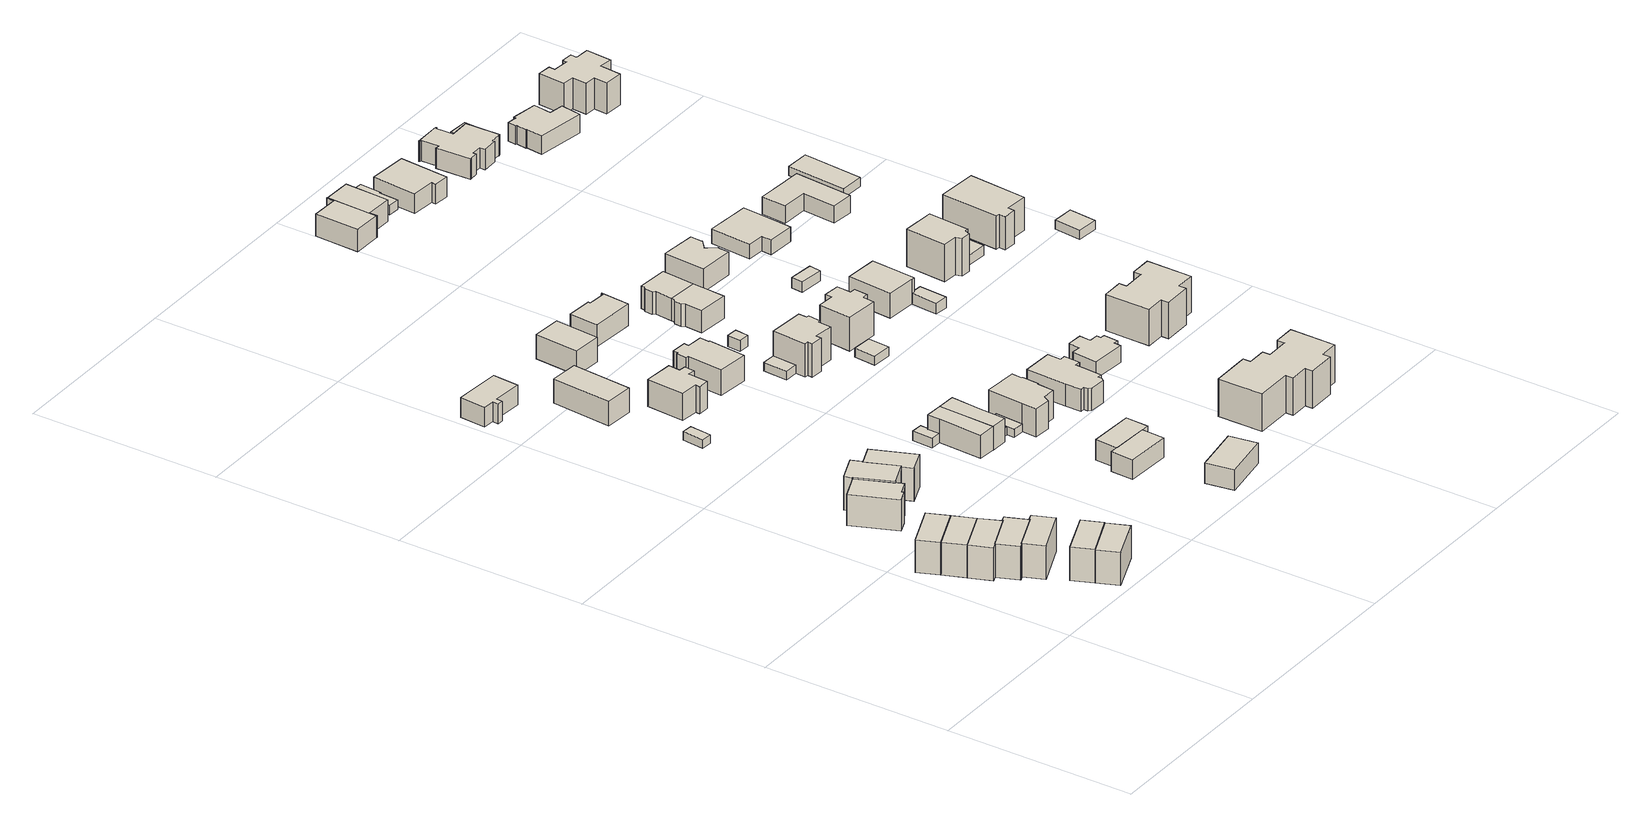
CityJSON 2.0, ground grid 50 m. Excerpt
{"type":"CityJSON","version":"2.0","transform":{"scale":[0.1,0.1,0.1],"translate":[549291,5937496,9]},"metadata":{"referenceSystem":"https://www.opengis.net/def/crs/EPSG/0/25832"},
"CityObjects":{
"building1":{"type":"Building","attributes":{"Gemeindeschluessel":"02200227","Geometrietyp2DReferenz":"3000","BezugspunktDach":"2000","function":"31001_1010","measuredHeight":11.03,"storeysAboveGround":2},"address":[{"country":"Germany","locality":"Hamburg","thoroughfareNumber":"23","thoroughfareName":"Am Brünschendiek","postcode":"22559"}],"geometry":[{"type":"Solid","lod":"1","boundaries":[[[[0,1,2,3]],[[4,5,6,7]],[[2,4,7,3]],[[1,5,4,2]],[[0,6,5,1]],[[3,7,6,0]]]]}]},
"building2":{"type":"Building","attributes":{"Gemeindeschluessel":"02200227","Geometrietyp2DReferenz":"3000","BezugspunktDach":"2000","function":"31001_1010","measuredHeight":11,"storeysAboveGround":2},"address":[{"country":"Germany","locality":"Hamburg","thoroughfareNumber":"21","thoroughfareName":"Am Brünschendiek","postcode":"22559"}],"geometry":[{"type":"Solid","lod":"1","boundaries":[[[[1,8,9,2]],[[10,11,5,4]],[[9,10,4,2]],[[8,11,10,9]],[[1,5,11,8]],[[2,4,5,1]]]]}]},
"building3":{"type":"Building","attributes":{"Gemeindeschluessel":"02200227","Geometrietyp2DReferenz":"3000","BezugspunktDach":"2000","function":"31001_1010","measuredHeight":11.11,"storeysAboveGround":2},"address":[{"country":"Germany","locality":"Hamburg","thoroughfareNumber":"19","thoroughfareName":"Am Brünschendiek","postcode":"22559"}],"geometry":[{"type":"Solid","lod":"1","boundaries":[[[[12,13,14,15,16,17,18]],[[19,20,21,22,23,11,10]],[[17,19,10,18]],[[16,20,19,17]],[[15,21,20,16]],[[14,22,21,15]],[[13,23,22,14]],[[12,11,23,13]],[[18,10,11,12]]]]}]},
"building4":{"type":"Building","attributes":{"Gemeindeschluessel":"02200227","Geometrietyp2DReferenz":"3000","BezugspunktDach":"2000","function":"31001_1010","measuredHeight":11.22,"storeysAboveGround":2},"address":[{"country":"Germany","locality":"Hamburg","thoroughfareNumber":"17","thoroughfareName":"Am Brünschendiek","postcode":"22559"}],"geometry":[{"type":"Solid","lod":"1","boundaries":[[[[24,25,26,27,28,29,30,31,32,33,34,35]],[[20,36,37,38,39,40,41,42,43,23,22,21]],[[34,20,21,35]],[[33,36,20,34]],[[32,37,36,33]],[[31,38,37,32]],[[30,39,38,31]],[[29,40,39,30]],[[28,41,40,29]],[[27,42,41,28]],[[26,43,42,27]],[[25,23,43,26]],[[24,22,23,25]],[[35,21,22,24]]]]}]},
"building5":{"type":"Building","attributes":{"Gemeindeschluessel":"02200227","Geometrietyp2DReferenz":"3000","BezugspunktDach":"2000","function":"31001_1010","measuredHeight":11.32,"storeysAboveGround":2},"address":[{"country":"Germany","locality":"Hamburg","thoroughfareNumber":"15","thoroughfareName":"Am Brünschendiek","postcode":"22559"}],"geometry":[{"type":"Solid","lod":"1","boundaries":[[[[44,45,46,47,48,49,50,51]],[[52,53,54,55,56,57,58,59]],[[50,52,59,51]],[[49,53,52,50]],[[48,54,53,49]],[[47,55,54,48]],[[46,56,55,47]],[[45,57,56,46]],[[44,58,57,45]],[[51,59,58,44]]]]}]},
"building6":{"type":"Building","attributes":{"Gemeindeschluessel":"02200227","Geometrietyp2DReferenz":"3000","BezugspunktDach":"2000","function":"31001_1010","measuredHeight":10.92,"storeysAboveGround":2},"address":[{"country":"Germany","locality":"Hamburg","thoroughfareNumber":"13","thoroughfareName":"Am Brünschendiek","postcode":"22559"}],"geometry":[{"type":"Solid","lod":"1","boundaries":[[[[60,61,62,63]],[[64,65,66,67]],[[62,64,67,63]],[[61,65,64,62]],[[60,66,65,61]],[[63,67,66,60]]]]}]},
"building7":{"type":"Building","attributes":{"Gemeindeschluessel":"02200227","Geometrietyp2DReferenz":"3000","BezugspunktDach":"2000","function":"31001_1010","measuredHeight":11.08,"storeysAboveGround":2},"address":[{"country":"Germany","locality":"Hamburg","thoroughfareNumber":"11","thoroughfareName":"Am Brünschendiek","postcode":"22559"}],"geometry":[{"type":"Solid","lod":"1","boundaries":[[[[61,68,69,62]],[[70,71,72,73]],[[69,70,73,62]],[[68,71,70,69]],[[61,72,71,68]],[[62,73,72,61]]]]}]},
"building8":{"type":"Building","attributes":{"Gemeindeschluessel":"02200227","Geometrietyp2DReferenz":"3000","BezugspunktDach":"2000","function":"31001_1010","measuredHeight":10.46,"storeysAboveGround":2},"address":[{"country":"Germany","locality":"Hamburg","thoroughfareNumber":"29","thoroughfareName":"Am Brünschendiek","postcode":"22559"}],"geometry":[{"type":"Solid","lod":"1","boundaries":[[[[74,75,76,77,78,79,80,81,82]],[[83,84,85,86,87,88,89,90,91]],[[81,83,91,82]],[[80,84,83,81]],[[79,85,84,80]],[[78,86,85,79]],[[77,87,86,78]],[[76,88,87,77]],[[75,89,88,76]],[[74,90,89,75]],[[82,91,90,74]]]]}]},
"building9":{"type":"Building","attributes":{"Gemeindeschluessel":"02200227","Geometrietyp2DReferenz":"3000","BezugspunktDach":"2000","function":"31001_1010","measuredHeight":10.45,"storeysAboveGround":2},"address":[{"country":"Germany","locality":"Hamburg","thoroughfareNumber":"27","thoroughfareName":"Am Brünschendiek","postcode":"22559"}],"geometry":[{"type":"Solid","lod":"1","boundaries":[[[[92,93,94,95,96,97,98,99,100,101,102,103]],[[104,105,106,107,108,109,110,111,112,113,114,115]],[[102,104,115,103]],[[101,105,104,102]],[[100,106,105,101]],[[99,107,106,100]],[[98,108,107,99]],[[97,109,108,98]],[[96,110,109,97]],[[95,111,110,96]],[[94,112,111,95]],[[93,113,112,94]],[[92,114,113,93]],[[103,115,114,92]]]]}]},
"building10":{"type":"Building","attributes":{"Gemeindeschluessel":"02200227","Geometrietyp2DReferenz":"3000","BezugspunktDach":"2000","function":"31001_1010","measuredHeight":10.71,"storeysAboveGround":2},"address":[{"country":"Germany","locality":"Hamburg","thoroughfareNumber":"25","thoroughfareName":"Am Brünschendiek","postcode":"22559"}],"geometry":[{"type":"Solid","lod":"1","boundaries":[[[[116,117,118,93,92,103,102,119]],[[120,121,122,123,124,125,126,127]],[[102,120,127,119]],[[103,121,120,102]],[[92,122,121,103]],[[93,123,122,92]],[[118,124,123,93]],[[117,125,124,118]],[[116,126,125,117]],[[119,127,126,116]]]]}]},
"building11":{"type":"Building","attributes":{"Gemeindeschluessel":"02200227","Geometrietyp2DReferenz":"3000","BezugspunktDach":"2000","function":"31001_1010","measuredHeight":6.5,"storeysAboveGround":1},"address":[{"country":"Germany","locality":"Hamburg","thoroughfareNumber":"126a","thoroughfareName":"Wedeler Landstraße","postcode":"22559"}],"geometry":[{"type":"Solid","lod":"1","boundaries":[[[[128,129,130,131,132,133,134,135]],[[136,137,138,139,140,141,142,143]],[[134,136,143,135]],[[133,137,136,134]],[[132,138,137,133]],[[131,139,138,132]],[[130,140,139,131]],[[129,141,140,130]],[[128,142,141,129]],[[135,143,142,128]]]]}]},
"building12":{"type":"Building","attributes":{"Gemeindeschluessel":"02200227","Geometrietyp2DReferenz":"3000","BezugspunktDach":"2000","function":"31001_2460","measuredHeight":2.29,"storeysAboveGround":1},"address":[{"country":"Germany","locality":"Hamburg","thoroughfareName":"Wedeler Landstraße","postcode":"22559"}],"geometry":[{"type":"Solid","lod":"1","boundaries":[[[[144,145,146,147]],[[148,149,150,151]],[[146,148,151,147]],[[145,149,148,146]],[[144,150,149,145]],[[147,151,150,144]]]]}]},
"building13":{"type":"Building","attributes":{"Gemeindeschluessel":"02200227","Geometrietyp2DReferenz":"3000","BezugspunktDach":"2000","function":"31001_1010","measuredHeight":6.51,"storeysAboveGround":2},"address":[{"country":"Germany","locality":"Hamburg","thoroughfareNumber":"124","thoroughfareName":"Wedeler Landstraße","postcode":"22559"}],"geometry":[{"type":"Solid","lod":"1","boundaries":[[[[152,153,154,155]],[[156,157,158,159]],[[154,156,159,155]],[[153,157,156,154]],[[152,158,157,153]],[[155,159,158,152]]]]}]},
"building14":{"type":"Building","attributes":{"Gemeindeschluessel":"02200227","Geometrietyp2DReferenz":"3000","BezugspunktDach":"2000","function":"31001_1010","measuredHeight":8.42,"storeysAboveGround":1},"address":[{"country":"Germany","locality":"Hamburg","thoroughfareNumber":"122","thoroughfareName":"Wedeler Landstraße","postcode":"22559"}],"geometry":[{"type":"Solid","lod":"1","boundaries":[[[[160,161,162,163,164,165,166,167,168,169]],[[170,171,172,173,174,175,176,177,178,179]],[[168,170,179,169]],[[167,171,170,168]],[[166,172,171,167]],[[165,173,172,166]],[[164,174,173,165]],[[163,175,174,164]],[[162,176,175,163]],[[161,177,176,162]],[[160,178,177,161]],[[169,179,178,160]]]]}]},
"building15":{"type":"Building","attributes":{"Gemeindeschluessel":"02200227","Geometrietyp2DReferenz":"3000","BezugspunktDach":"2000","function":"31001_2460","measuredHeight":2.46,"storeysAboveGround":1},"address":[{"country":"Germany","locality":"Hamburg","thoroughfareName":"Wedeler Landstraße","postcode":"22559"}],"geometry":[{"type":"Solid","lod":"1","boundaries":[[[[180,181,182,183,184,185]],[[186,187,188,189,190,191]],[[184,186,191,185]],[[183,187,186,184]],[[182,188,187,183]],[[181,189,188,182]],[[180,190,189,181]],[[185,191,190,180]]]]}]},
"building16":{"type":"Building","attributes":{"Gemeindeschluessel":"02200227","Geometrietyp2DReferenz":"3000","BezugspunktDach":"2000","function":"31001_1010","measuredHeight":8.68,"storeysAboveGround":1},"address":[{"country":"Germany","locality":"Hamburg","thoroughfareNumber":"119a","thoroughfareName":"Wedeler Landstraße","postcode":"22559"}],"geometry":[{"type":"Solid","lod":"1","boundaries":[[[[192,193,194,195,196,197]],[[198,199,200,201,202,203]],[[196,198,203,197]],[[195,199,198,196]],[[194,200,199,195]],[[193,201,200,194]],[[192,202,201,193]],[[197,203,202,192]]]]}]},
"building17":{"type":"Building","attributes":{"Gemeindeschluessel":"02200227","Geometrietyp2DReferenz":"3000","BezugspunktDach":"2000","function":"31001_1010","measuredHeight":5.97,"storeysAboveGround":1},"address":[{"country":"Germany","locality":"Hamburg","thoroughfareNumber":"42","thoroughfareName":"Adebarweg","postcode":"22559"}],"geometry":[{"type":"Solid","lod":"1","boundaries":[[[[204,205,206,207,208,209,210]],[[211,212,213,214,215,216,217]],[[209,211,217,210]],[[208,212,211,209]],[[207,213,212,208]],[[206,214,213,207]],[[205,215,214,206]],[[204,216,215,205]],[[210,217,216,204]]]]}]},
"building18":{"type":"Building","attributes":{"Gemeindeschluessel":"02200227","Geometrietyp2DReferenz":"3000","BezugspunktDach":"2000","function":"31001_1010","measuredHeight":8.86,"storeysAboveGround":1},"address":[{"country":"Germany","locality":"Hamburg","thoroughfareNumber":"119","thoroughfareName":"Wedeler Landstraße","postcode":"22559"}],"geometry":[{"type":"Solid","lod":"1","boundaries":[[[[218,219,220,221,222]],[[223,199,198,224,225]],[[221,223,225,222]],[[220,199,223,221]],[[219,198,199,220]],[[218,224,198,219]],[[222,225,224,218]]]]}]},
"building19":{"type":"Building","attributes":{"Gemeindeschluessel":"02200227","Geometrietyp2DReferenz":"3000","BezugspunktDach":"2000","function":"31001_1010","measuredHeight":6.02,"storeysAboveGround":1},"address":[{"country":"Germany","locality":"Hamburg","thoroughfareNumber":"40","thoroughfareName":"Adebarweg","postcode":"22559"}],"geometry":[{"type":"Solid","lod":"1","boundaries":[[[[226,227,228,229]],[[230,231,232,233]],[[228,230,233,229]],[[227,231,230,228]],[[226,232,231,227]],[[229,233,232,226]]]]}]},
"building20":{"type":"Building","attributes":{"Gemeindeschluessel":"02200227","Geometrietyp2DReferenz":"3000","BezugspunktDach":"2000","function":"31001_1010","measuredHeight":6.02,"storeysAboveGround":1},"address":[{"country":"Germany","locality":"Hamburg","thoroughfareNumber":"44","thoroughfareName":"Adebarweg","postcode":"22559"}],"geometry":[{"type":"Solid","lod":"1","boundaries":[[[[234,235,236,237,238,239,240]],[[217,216,241,242,243,212,211]],[[239,217,211,240]],[[238,216,217,239]],[[237,241,216,238]],[[236,242,241,237]],[[235,243,242,236]],[[234,212,243,235]],[[240,211,212,234]]]]}]},
"building21":{"type":"Building","attributes":{"Gemeindeschluessel":"02200227","Geometrietyp2DReferenz":"3000","BezugspunktDach":"2000","function":"31001_2460","measuredHeight":2.11,"storeysAboveGround":1},"address":[{"country":"Germany","locality":"Hamburg","thoroughfareName":"Wedeler Landstraße","postcode":"22559"}],"geometry":[{"type":"Solid","lod":"1","boundaries":[[[[244,245,246,247]],[[248,249,250,251]],[[246,248,251,247]],[[245,249,248,246]],[[244,250,249,245]],[[247,251,250,244]]]]}]},
"building22":{"type":"Building","attributes":{"Gemeindeschluessel":"02200227","Geometrietyp2DReferenz":"3000","BezugspunktDach":"2000","function":"31001_1010","measuredHeight":8.42,"storeysAboveGround":1},"address":[{"country":"Germany","locality":"Hamburg","thoroughfareNumber":"122a","thoroughfareName":"Wedeler Landstraße","postcode":"22559"}],"geometry":[{"type":"Solid","lod":"1","boundaries":[[[[252,253,254,255]],[[256,257,258,259]],[[254,256,259,255]],[[253,257,256,254]],[[252,258,257,253]],[[255,259,258,252]]]]}]},
"building23":{"type":"Building","attributes":{"Gemeindeschluessel":"02200227","Geometrietyp2DReferenz":"3000","BezugspunktDach":"2000","function":"31001_2460","measuredHeight":2.13,"storeysAboveGround":1},"address":[{"country":"Germany","locality":"Hamburg","thoroughfareName":"Wedeler Landstraße","postcode":"22559"}],"geometry":[{"type":"Solid","lod":"1","boundaries":[[[[260,261,262,244]],[[263,264,265,266]],[[262,263,266,244]],[[261,264,263,262]],[[260,265,264,261]],[[244,266,265,260]]]]}]},
"building24":{"type":"Building","attributes":{"Gemeindeschluessel":"02200227","Geometrietyp2DReferenz":"3000","BezugspunktDach":"2000","function":"31001_1010","measuredHeight":9.53,"storeysAboveGround":1},"address":[{"country":"Germany","locality":"Hamburg","thoroughfareNumber":"120","thoroughfareName":"Wedeler Landstraße","postcode":"22559"}],"geometry":[{"type":"Solid","lod":"1","boundaries":[[[[267,268,269,270,271,272,273,274,275,276,277,278]],[[279,280,281,282,283,284,285,286,287,288,289,290]],[[277,279,290,278]],[[276,280,279,277]],[[275,281,280,276]],[[274,282,281,275]],[[273,283,282,274]],[[272,284,283,273]],[[271,285,284,272]],[[270,286,285,271]],[[269,287,286,270]],[[268,288,287,269]],[[267,289,288,268]],[[278,290,289,267]]]]}]},
"building25":{"type":"Building","attributes":{"Gemeindeschluessel":"02200227","Geometrietyp2DReferenz":"3000","BezugspunktDach":"2000","function":"31001_1010","measuredHeight":10.16,"storeysAboveGround":1},"address":[{"country":"Germany","locality":"Hamburg","thoroughfareNumber":"117","thoroughfareName":"Wedeler Landstraße","postcode":"22559"}],"geometry":[{"type":"Solid","lod":"1","boundaries":[[[[291,292,293,294,295,296,297,298,299,300,301]],[[302,303,304,305,306,307,308,309,310,311,312]],[[300,302,312,301]],[[299,303,302,300]],[[298,304,303,299]],[[297,305,304,298]],[[296,306,305,297]],[[295,307,306,296]],[[294,308,307,295]],[[293,309,308,294]],[[292,310,309,293]],[[291,311,310,292]],[[301,312,311,291]]]]}]},
"building26":{"type":"Building","attributes":{"Gemeindeschluessel":"02200227","Geometrietyp2DReferenz":"3000","BezugspunktDach":"2000","function":"31001_2460","measuredHeight":2.37,"storeysAboveGround":1},"address":[{"country":"Germany","locality":"Hamburg","thoroughfareName":"Wedeler Landstraße","postcode":"22559"}],"geometry":[{"type":"Solid","lod":"1","boundaries":[[[[313,314,315,316]],[[317,318,319,320]],[[315,317,320,316]],[[314,318,317,315]],[[313,319,318,314]],[[316,320,319,313]]]]}]},
"building27":{"type":"Building","attributes":{"Gemeindeschluessel":"02200227","Geometrietyp2DReferenz":"3000","BezugspunktDach":"2000","function":"31001_1010","measuredHeight":11.61,"storeysAboveGround":1},"address":[{"country":"Germany","locality":"Hamburg","thoroughfareNumber":"118","thoroughfareName":"Wedeler Landstraße","postcode":"22559"}],"geometry":[{"type":"Solid","lod":"1","boundaries":[[[[314,321,322,323,324,325,326,327,328,329,330,331]],[[332,333,334,335,336,337,338,339,340,341,342,343]],[[330,332,343,331]],[[329,333,332,330]],[[328,334,333,329]],[[327,335,334,328]],[[326,336,335,327]],[[325,337,336,326]],[[324,338,337,325]],[[323,339,338,324]],[[322,340,339,323]],[[321,341,340,322]],[[314,342,341,321]],[[331,343,342,314]]]]}]},
"building28":{"type":"Building","attributes":{"Gemeindeschluessel":"02200227","Geometrietyp2DReferenz":"3000","BezugspunktDach":"2000","function":"31001_1010","measuredHeight":7.58,"storeysAboveGround":1},"address":[{"country":"Germany","locality":"Hamburg","thoroughfareNumber":"120a","thoroughfareName":"Wedeler Landstraße","postcode":"22559"}],"geometry":[{"type":"Solid","lod":"1","boundaries":[[[[344,345,346,347,348,349,350,351]],[[352,353,354,355,356,357,358,359]],[[350,352,359,351]],[[349,353,352,350]],[[348,354,353,349]],[[347,355,354,348]],[[346,356,355,347]],[[345,357,356,346]],[[344,358,357,345]],[[351,359,358,344]]]]}]},
"building29":{"type":"Building","attributes":{"Gemeindeschluessel":"02200227","Geometrietyp2DReferenz":"3000","BezugspunktDach":"2000","function":"31001_1010","measuredHeight":3,"storeysAboveGround":1},"address":[{"country":"Germany","locality":"Hamburg","thoroughfareName":"Wedeler Landstraße","postcode":"22559"}],"geometry":[{"type":"Solid","lod":"1","boundaries":[[[[360,361,362,363]],[[364,365,366,367]],[[362,364,367,363]],[[361,365,364,362]],[[360,366,365,361]],[[363,367,366,360]]]]}]},
"building30":{"type":"Building","attributes":{"Gemeindeschluessel":"02200227","Geometrietyp2DReferenz":"3000","BezugspunktDach":"2000","function":"31001_1010","measuredHeight":7.44,"storeysAboveGround":2},"address":[{"country":"Germany","locality":"Hamburg","thoroughfareNumber":"115","thoroughfareName":"Wedeler Landstraße","postcode":"22559"}],"geometry":[{"type":"Solid","lod":"1","boundaries":[[[[368,369,370,371,372,373,374,375,376,377,378,379,380,381,382,383]],[[384,385,386,387,388,389,390,391,392,393,394,395,396,397,398,399]],[[382,384,399,383]],[[381,385,384,382]],[[380,386,385,381]],[[379,387,386,380]],[[378,388,387,379]],[[377,389,388,378]],[[376,390,389,377]],[[375,391,390,376]],[[374,392,391,375]],[[373,393,392,374]],[[372,394,393,373]],[[371,395,394,372]],[[370,396,395,371]],[[369,397,396,370]],[[368,398,397,369]],[[383,399,398,368]]]]}]},
"building31":{"type":"Building","attributes":{"Gemeindeschluessel":"02200227","Geometrietyp2DReferenz":"3000","BezugspunktDach":"2000","function":"31001_2460","measuredHeight":2.42,"storeysAboveGround":1},"address":[{"country":"Germany","locality":"Hamburg","thoroughfareName":"Wedeler Landstraße","postcode":"22559"}],"geometry":[{"type":"Solid","lod":"1","boundaries":[[[[400,401,402,403]],[[404,405,406,407]],[[402,404,407,403]],[[401,405,404,402]],[[400,406,405,401]],[[403,407,406,400]]]]}]},
"building32":{"type":"Building","attributes":{"Gemeindeschluessel":"02200227","Geometrietyp2DReferenz":"3000","BezugspunktDach":"2000","function":"31001_1010","measuredHeight":7.5,"storeysAboveGround":1},"address":[{"country":"Germany","locality":"Hamburg","thoroughfareNumber":"118a","thoroughfareName":"Wedeler Landstraße","postcode":"22559"}],"geometry":[{"type":"Solid","lod":"1","boundaries":[[[[408,409,410,411,412,413,414,415]],[[416,417,418,419,420,421,422,423]],[[414,416,423,415]],[[413,417,416,414]],[[412,418,417,413]],[[411,419,418,412]],[[410,420,419,411]],[[409,421,420,410]],[[408,422,421,409]],[[415,423,422,408]]]]}]},
"building33":{"type":"Building","attributes":{"Gemeindeschluessel":"02200227","Geometrietyp2DReferenz":"3000","BezugspunktDach":"2000","function":"31001_1010","measuredHeight":7.54,"storeysAboveGround":1},"address":[{"country":"Germany","locality":"Hamburg","thoroughfareNumber":"118b","thoroughfareName":"Wedeler Landstraße","postcode":"22559"}],"geometry":[{"type":"Solid","lod":"1","boundaries":[[[[424,408,415,425,426,427,428,429]],[[430,431,432,433,423,422,434,435]],[[428,430,435,429]],[[427,431,430,428]],[[426,432,431,427]],[[425,433,432,426]],[[415,423,433,425]],[[408,422,423,415]],[[424,434,422,408]],[[429,435,434,424]]]]}]},
"building34":{"type":"Building","attributes":{"Gemeindeschluessel":"02200227","Geometrietyp2DReferenz":"3000","BezugspunktDach":"2000","function":"31001_1010","measuredHeight":12.41,"storeysAboveGround":1},"address":[{"country":"Germany","locality":"Hamburg","thoroughfareNumber":"116","thoroughfareName":"Wedeler Landstraße","postcode":"22559"}],"geometry":[{"type":"Solid","lod":"1","boundaries":[[[[436,437,438,439,440,441,442,443,444,445]],[[446,447,448,449,450,451,452,453,454,455]],[[444,446,455,445]],[[443,447,446,444]],[[442,448,447,443]],[[441,449,448,442]],[[440,450,449,441]],[[439,451,450,440]],[[438,452,451,439]],[[437,453,452,438]],[[436,454,453,437]],[[445,455,454,436]]]]}]},
"building35":{"type":"Building","attributes":{"Gemeindeschluessel":"02200227","Geometrietyp2DReferenz":"3000","BezugspunktDach":"2000","function":"31001_1010","measuredHeight":11.21,"storeysAboveGround":2},"address":[{"country":"Germany","locality":"Hamburg","thoroughfareNumber":"30","thoroughfareName":"Adebarweg","postcode":"22559"}],"geometry":[{"type":"Solid","lod":"1","boundaries":[[[[456,457,458,459,460,461,462,463,464,465,466,467,468,469,470,471,472]],[[473,474,475,476,477,478,479,480,481,482,483,484,485,486,487,488,489]],[[471,473,489,472]],[[470,474,473,471]],[[469,475,474,470]],[[468,476,475,469]],[[467,477,476,468]],[[466,478,477,467]],[[465,479,478,466]],[[464,480,479,465]],[[463,481,480,464]],[[462,482,481,463]],[[461,483,482,462]],[[460,484,483,461]],[[459,485,484,460]],[[458,486,485,459]],[[457,487,486,458]],[[456,488,487,457]],[[472,489,488,456]]]]}]},
"building36":{"type":"Building","attributes":{"Gemeindeschluessel":"02200227","Geometrietyp2DReferenz":"3000","BezugspunktDach":"2000","function":"31001_1010","measuredHeight":5.71,"storeysAboveGround":1},"address":[{"country":"Germany","locality":"Hamburg","thoroughfareNumber":"113","thoroughfareName":"Wedeler Landstraße","postcode":"22559"}],"geometry":[{"type":"Solid","lod":"1","boundaries":[[[[490,491,492,493,494,495,496,497,498,499,500,501]],[[502,503,504,505,506,507,508,509,510,511,512,513]],[[500,502,513,501]],[[499,503,502,500]],[[498,504,503,499]],[[497,505,504,498]],[[496,506,505,497]],[[495,507,506,496]],[[494,508,507,495]],[[493,509,508,494]],[[492,510,509,493]],[[491,511,510,492]],[[490,512,511,491]],[[501,513,512,490]]]]}]},
"building37":{"type":"Building","attributes":{"Gemeindeschluessel":"02200227","Geometrietyp2DReferenz":"3000","BezugspunktDach":"2000","function":"31001_1010","measuredHeight":6.59,"storeysAboveGround":2},"address":[{"country":"Germany","locality":"Hamburg","thoroughfareNumber":"53a","thoroughfareName":"Rheingoldweg","postcode":"22559"}],"geometry":[{"type":"Solid","lod":"1","boundaries":[[[[514,515,516,517,518,519]],[[520,521,522,523,524,525]],[[518,520,525,519]],[[517,521,520,518]],[[516,522,521,517]],[[515,523,522,516]],[[514,524,523,515]],[[519,525,524,514]]]]}]},
"building38":{"type":"Building","attributes":{"Gemeindeschluessel":"02200227","Geometrietyp2DReferenz":"3000","BezugspunktDach":"2000","function":"31001_1010","measuredHeight":6.11,"storeysAboveGround":1},"address":[{"country":"Germany","locality":"Hamburg","thoroughfareNumber":"116a","thoroughfareName":"Wedeler Landstraße","postcode":"22559"}],"geometry":[{"type":"Solid","lod":"1","boundaries":[[[[526,527,528,529,530,531,532,533,534]],[[535,536,537,538,539,540,541,542,543]],[[533,535,543,534]],[[532,536,535,533]],[[531,537,536,532]],[[530,538,537,531]],[[529,539,538,530]],[[528,540,539,529]],[[527,541,540,528]],[[526,542,541,527]],[[534,543,542,526]]]]}]},
"building39":{"type":"Building","attributes":{"Gemeindeschluessel":"02200227","Geometrietyp2DReferenz":"3000","BezugspunktDach":"2000","function":"31001_1010","measuredHeight":6.62,"storeysAboveGround":2},"address":[{"country":"Germany","locality":"Hamburg","thoroughfareNumber":"53","thoroughfareName":"Rheingoldweg","postcode":"22559"}],"geometry":[{"type":"Solid","lod":"1","boundaries":[[[[519,518,544,545,546,547]],[[548,549,550,551,552,553]],[[546,548,553,547]],[[545,549,548,546]],[[544,550,549,545]],[[518,551,550,544]],[[519,552,551,518]],[[547,553,552,519]]]]}]},
"building40":{"type":"Building","attributes":{"Gemeindeschluessel":"02200227","Geometrietyp2DReferenz":"3000","BezugspunktDach":"2000","function":"31001_1010","measuredHeight":8.84,"storeysAboveGround":1},"address":[{"country":"Germany","locality":"Hamburg","thoroughfareNumber":"114","thoroughfareName":"Wedeler Landstraße","postcode":"22559"}],"geometry":[{"type":"Solid","lod":"1","boundaries":[[[[554,555,556,557,558,559]],[[560,561,562,563,564,565]],[[558,560,565,559]],[[557,561,560,558]],[[556,562,561,557]],[[555,563,562,556]],[[554,564,563,555]],[[559,565,564,554]]]]}]},
"building41":{"type":"Building","attributes":{"Gemeindeschluessel":"02200227","Geometrietyp2DReferenz":"3000","BezugspunktDach":"2000","function":"31001_2460","measuredHeight":2.94,"storeysAboveGround":1},"address":[{"country":"Germany","locality":"Hamburg","thoroughfareName":"Wedeler Landstraße","postcode":"22559"}],"geometry":[{"type":"Solid","lod":"1","boundaries":[[[[557,556,555,566,567,568]],[[569,570,571,572,573,574]],[[567,569,574,568]],[[566,570,569,567]],[[555,571,570,566]],[[556,572,571,555]],[[557,573,572,556]],[[568,574,573,557]]]]}]},
"building42":{"type":"Building","attributes":{"Gemeindeschluessel":"02200227","Geometrietyp2DReferenz":"3000","BezugspunktDach":"2000","function":"31001_2460","measuredHeight":2.66,"storeysAboveGround":1},"address":[{"country":"Germany","locality":"Hamburg","thoroughfareName":"Wedeler Landstraße","postcode":"22559"}],"geometry":[{"type":"Solid","lod":"1","boundaries":[[[[575,576,577,578]],[[579,580,581,582]],[[577,579,582,578]],[[576,580,579,577]],[[575,581,580,576]],[[578,582,581,575]]]]}]},
"building43":{"type":"Building","attributes":{"Gemeindeschluessel":"02200227","Geometrietyp2DReferenz":"3000","BezugspunktDach":"2000","function":"31001_2460","measuredHeight":2.5,"storeysAboveGround":1},"address":[{"country":"Germany","locality":"Hamburg","thoroughfareName":"Rheingoldweg","postcode":"22559"}],"geometry":[{"type":"Solid","lod":"1","boundaries":[[[[583,584,585,586,587,588]],[[589,590,591,592,593,594]],[[587,589,594,588]],[[586,590,589,587]],[[585,591,590,586]],[[584,592,591,585]],[[583,593,592,584]],[[588,594,593,583]]]]}]},
"building44":{"type":"Building","attributes":{"Gemeindeschluessel":"02200227","Geometrietyp2DReferenz":"3000","BezugspunktDach":"2000","function":"31001_1120","measuredHeight":11.19,"storeysAboveGround":2},"address":[{"country":"Germany","locality":"Hamburg","thoroughfareNumber":"111","thoroughfareName":"Wedeler Landstraße","postcode":"22559"}],"geometry":[{"type":"Solid","lod":"1","boundaries":[[[[595,596,597,598,599,600,601,602,603,604,605,606,607]],[[608,609,610,611,612,613,614,615,616,617,618,619,620]],[[606,608,620,607]],[[605,609,608,606]],[[604,610,609,605]],[[603,611,610,604]],[[602,612,611,603]],[[601,613,612,602]],[[600,614,613,601]],[[599,615,614,600]],[[598,616,615,599]],[[597,617,616,598]],[[596,618,617,597]],[[595,619,618,596]],[[607,620,619,595]]]]}]},
"building45":{"type":"Building","attributes":{"Gemeindeschluessel":"02200227","Geometrietyp2DReferenz":"3000","BezugspunktDach":"2000","function":"31001_1010","measuredHeight":6.84,"storeysAboveGround":1},"address":[{"country":"Germany","locality":"Hamburg","thoroughfareNumber":"51","thoroughfareName":"Rheingoldweg","postcode":"22559"}],"geometry":[{"type":"Solid","lod":"1","boundaries":[[[[621,622,623,624,625,626]],[[627,628,629,630,631,632]],[[625,627,632,626]],[[624,628,627,625]],[[623,629,628,624]],[[622,630,629,623]],[[621,631,630,622]],[[626,632,631,621]]]]}]},
"building46":{"type":"Building","attributes":{"Gemeindeschluessel":"02200227","Geometrietyp2DReferenz":"3000","BezugspunktDach":"2000","function":"31001_1010","measuredHeight":3.91,"storeysAboveGround":1},"address":[{"country":"Germany","locality":"Hamburg","thoroughfareNumber":"114a","thoroughfareName":"Wedeler Landstraße","postcode":"22559"}],"geometry":[{"type":"Solid","lod":"1","boundaries":[[[[633,634,635,636,637,638]],[[639,640,641,642,643,644]],[[637,639,644,638]],[[636,640,639,637]],[[635,641,640,636]],[[634,642,641,635]],[[633,643,642,634]],[[638,644,643,633]]]]}]},
"building47":{"type":"Building","attributes":{"Gemeindeschluessel":"02200227","Geometrietyp2DReferenz":"3000","BezugspunktDach":"2000","function":"31001_1130","measuredHeight":12.31,"storeysAboveGround":2},"address":[{"country":"Germany","locality":"Hamburg","thoroughfareNumber":"112","thoroughfareName":"Wedeler Landstraße","postcode":"22559"}],"geometry":[{"type":"Solid","lod":"1","boundaries":[[[[645,646,647,648,649,650,651,652,653]],[[654,655,656,657,658,659,660,661,662]],[[652,654,662,653]],[[651,655,654,652]],[[650,656,655,651]],[[649,657,656,650]],[[648,658,657,649]],[[647,659,658,648]],[[646,660,659,647]],[[645,661,660,646]],[[653,662,661,645]]]]}]},
"building48":{"type":"Building","attributes":{"Gemeindeschluessel":"02200227","Geometrietyp2DReferenz":"3000","BezugspunktDach":"2000","function":"31001_2460","measuredHeight":2.56,"storeysAboveGround":1},"address":[{"country":"Germany","locality":"Hamburg","thoroughfareName":"Wedeler Landstraße","postcode":"22559"}],"geometry":[{"type":"Solid","lod":"1","boundaries":[[[[663,664,665,646]],[[666,667,668,669]],[[665,666,669,646]],[[664,667,666,665]],[[663,668,667,664]],[[646,669,668,663]]]]}]},
"building49":{"type":"Building","attributes":{"Gemeindeschluessel":"02200227","Geometrietyp2DReferenz":"3000","BezugspunktDach":"2000","function":"31001_1010","measuredHeight":7.81,"storeysAboveGround":1},"address":[{"country":"Germany","locality":"Hamburg","thoroughfareNumber":"49","thoroughfareName":"Rheingoldweg","postcode":"22559"}],"geometry":[{"type":"Solid","lod":"1","boundaries":[[[[670,671,672,673,674,675,676,677,678,679,680,681,682,683,684,685,686,687,688,689,690,691,692,693,694]],[[695,696,697,698,699,700,701,702,703,704,705,706,707,708,709,710,711,712,713,714,715,716,717,718,719]],[[693,695,719,694]],[[692,696,695,693]],[[691,697,696,692]],[[690,698,697,691]],[[689,699,698,690]],[[688,700,699,689]],[[687,701,700,688]],[[686,702,701,687]],[[685,703,702,686]],[[684,704,703,685]],[[683,705,704,684]],[[682,706,705,683]],[[681,707,706,682]],[[680,708,707,681]],[[679,709,708,680]],[[678,710,709,679]],[[677,711,710,678]],[[676,712,711,677]],[[675,713,712,676]],[[674,714,713,675]],[[673,715,714,674]],[[672,716,715,673]],[[671,717,716,672]],[[670,718,717,671]],[[694,719,718,670]]]]}]},
"building50":{"type":"Building","attributes":{"Gemeindeschluessel":"02200227","Geometrietyp2DReferenz":"3000","BezugspunktDach":"2000","function":"31001_1010","measuredHeight":4.6,"storeysAboveGround":1},"address":[{"country":"Germany","locality":"Hamburg","thoroughfareNumber":"112a","thoroughfareName":"Wedeler Landstraße","postcode":"22559"}],"geometry":[{"type":"Solid","lod":"1","boundaries":[[[[720,721,722,723,724,725]],[[726,727,728,729,730,731]],[[724,726,731,725]],[[723,727,726,724]],[[722,728,727,723]],[[721,729,728,722]],[[720,730,729,721]],[[725,731,730,720]]]]}]},
"building51":{"type":"Building","attributes":{"Gemeindeschluessel":"02200227","Geometrietyp2DReferenz":"3000","BezugspunktDach":"2000","function":"31001_1010","measuredHeight":11.11,"storeysAboveGround":2},"address":[{"country":"Germany","locality":"Hamburg","thoroughfareNumber":"110","thoroughfareName":"Wedeler Landstraße","postcode":"22559"}],"geometry":[{"type":"Solid","lod":"1","boundaries":[[[[732,733,734,735,736,737,738,739]],[[740,741,742,743,744,745,746,747]],[[738,740,747,739]],[[737,741,740,738]],[[736,742,741,737]],[[735,743,742,736]],[[734,744,743,735]],[[733,745,744,734]],[[732,746,745,733]],[[739,747,746,732]]]]}]},
"building52":{"type":"Building","attributes":{"Gemeindeschluessel":"02200227","Geometrietyp2DReferenz":"3000","BezugspunktDach":"2000","function":"31001_2460","measuredHeight":2.91,"storeysAboveGround":1},"address":[{"country":"Germany","locality":"Hamburg","thoroughfareName":"Rheingoldweg","postcode":"22559"}],"geometry":[{"type":"Solid","lod":"1","boundaries":[[[[748,749,750,751,752,753,754]],[[755,756,757,758,759,760,761]],[[753,755,761,754]],[[752,756,755,753]],[[751,757,756,752]],[[750,758,757,751]],[[749,759,758,750]],[[748,760,759,749]],[[754,761,760,748]]]]}]},
"building53":{"type":"Building","attributes":{"Gemeindeschluessel":"02200227","Geometrietyp2DReferenz":"3000","BezugspunktDach":"2000","function":"31001_2460","measuredHeight":2.32,"storeysAboveGround":1},"address":[{"country":"Germany","locality":"Hamburg","thoroughfareName":"Wedeler Landstraße","postcode":"22559"}],"geometry":[{"type":"Solid","lod":"1","boundaries":[[[[762,763,764,765]],[[766,767,768,769]],[[764,766,769,765]],[[763,767,766,764]],[[762,768,767,763]],[[765,769,768,762]]]]}]},
"building54":{"type":"Building","attributes":{"Gemeindeschluessel":"02200227","Geometrietyp2DReferenz":"3000","BezugspunktDach":"2000","function":"31001_2460","measuredHeight":2.41,"storeysAboveGround":1},"address":[{"country":"Germany","locality":"Hamburg","thoroughfareName":"Wedeler Landstraße","postcode":"22559"}],"geometry":[{"type":"Solid","lod":"1","boundaries":[[[[770,771,772,773]],[[774,775,776,777]],[[772,774,777,773]],[[771,775,774,772]],[[770,776,775,771]],[[773,777,776,770]]]]}]},
"building55":{"type":"Building","attributes":{"Gemeindeschluessel":"02200227","Geometrietyp2DReferenz":"3000","BezugspunktDach":"2000","function":"31001_1010","measuredHeight":7.1,"storeysAboveGround":1},"address":[{"country":"Germany","locality":"Hamburg","thoroughfareNumber":"47","thoroughfareName":"Rheingoldweg","postcode":"22559"}],"geometry":[{"type":"Solid","lod":"1","boundaries":[[[[778,779,780,781,782,783,784,785,786,787,788,789]],[[790,791,792,793,794,795,796,797,798,799,800,801]],[[788,790,801,789]],[[787,791,790,788]],[[786,792,791,787]],[[785,793,792,786]],[[784,794,793,785]],[[783,795,794,784]],[[782,796,795,783]],[[781,797,796,782]],[[780,798,797,781]],[[779,799,798,780]],[[778,800,799,779]],[[789,801,800,778]]]]}]},
"building56":{"type":"Building","attributes":{"Gemeindeschluessel":"02200227","Geometrietyp2DReferenz":"3000","BezugspunktDach":"2000","function":"31001_1010","measuredHeight":10.4,"storeysAboveGround":1},"address":[{"country":"Germany","locality":"Hamburg","thoroughfareNumber":"45","thoroughfareName":"Rheingoldweg","postcode":"22559"}],"geometry":[{"type":"Solid","lod":"1","boundaries":[[[[802,803,804,805,806,807,808,809,810,811,812,813,814,815,816,817]],[[818,819,820,821,822,823,824,825,826,827,828,829,830,831,832,833]],[[816,818,833,817]],[[815,819,818,816]],[[814,820,819,815]],[[813,821,820,814]],[[812,822,821,813]],[[811,823,822,812]],[[810,824,823,811]],[[809,825,824,810]],[[808,826,825,809]],[[807,827,826,808]],[[806,828,827,807]],[[805,829,828,806]],[[804,830,829,805]],[[803,831,830,804]],[[802,832,831,803]],[[817,833,832,802]]]]}]}
},
"vertices":[
[116,472,30],[139,417,30],[29,371,30],[6,426,30],[29,371,117],[139,417,117],[116,472,117],[6,426,117],
[162,361,30],[52,315,30],[52,315,117],[162,361,117],
[162,361,29],[185,308,29],[186,306,29],[91,266,29],[91,264,29],[76,258,29],[52,315,29],[76,258,117],[91,264,117],[91,266,117],[186,306,117],[185,308,117],
[186,306,28],[185,308,28],[200,314,28],[201,312,28],[223,259,28],[224,257,28],[125,216,28],[125,214,28],[114,209,28],[113,211,28],[91,264,28],[91,266,28],[113,211,117],[114,209,117],[125,214,117],[125,216,117],[224,257,117],[223,259,117],[201,312,117],[200,314,117],
[224,257,29],[223,259,29],[239,266,29],[240,264,29],[262,211,29],[147,162,29],[125,214,29],[125,216,29],[125,214,118],[147,162,118],[262,211,118],[240,264,118],[239,266,118],[223,259,118],[224,257,118],[125,216,118],
[283,160,30],[305,107,30],[194,60,30],[172,114,30],[194,60,119],[305,107,119],[283,160,119],[172,114,119],
[328,51,30],[217,5,30],[217,5,118],[328,51,118],[305,107,118],[194,60,118],
[153,695,31],[191,603,31],[193,604,31],[201,584,31],[199,583,31],[167,570,31],[169,565,31],[137,552,31],[89,668,31],[137,552,114],[169,565,114],[167,570,114],[199,583,114],[201,584,114],[193,604,114],[191,603,114],[153,695,114],[89,668,114],
[256,630,29],[254,629,29],[193,604,29],[191,603,29],[153,695,29],[151,694,29],[144,713,29],[145,714,29],[210,741,29],[212,741,29],[223,714,29],[221,713,29],[223,714,118],[212,741,118],[210,741,118],[145,714,118],[144,713,118],[151,694,118],[153,695,118],[191,603,118],[193,604,118],[254,629,118],[256,630,118],[221,713,118],
[323,625,29],[267,602,29],[265,601,29],[277,736,29],[223,714,116],[221,713,116],[256,630,116],[254,629,116],[265,601,116],[267,602,116],[323,625,116],[277,736,116],
[7,1668,23],[128,1659,23],[123,1590,23],[46,1596,23],[45,1580,23],[30,1581,23],[31,1597,23],[1,1599,23],[31,1597,76],[30,1581,76],[45,1580,76],[46,1596,76],[123,1590,76],[128,1659,76],[7,1668,76],[1,1599,76],
[203,1191,24],[230,1188,24],[225,1131,24],[197,1134,24],[225,1131,47],[230,1188,47],[203,1191,47],[197,1134,47],
[177,1527,22],[251,1521,22],[238,1361,22],[163,1368,22],[238,1361,87],[251,1521,87],[177,1527,87],[163,1368,87],
[288,1344,19],[364,1337,19],[361,1306,19],[380,1304,19],[377,1277,19],[359,1279,19],[355,1226,19],[326,1228,19],[327,1239,19],[280,1243,19],[327,1239,91],[326,1228,91],[355,1226,91],[359,1279,91],[377,1277,91],[380,1304,91],[361,1306,91],[364,1337,91],[288,1344,91],[280,1243,91],
[482,697,28],[485,752,28],[515,750,28],[514,728,28],[511,728,28],[510,696,28],[511,728,53],[514,728,53],[515,750,53],[485,752,53],[482,697,53],[510,696,53],
[510,696,29],[511,728,29],[514,728,29],[558,726,29],[551,576,29],[504,578,29],[551,576,91],[558,726,91],[514,728,91],[511,728,91],[510,696,91],[504,578,91],
[733,289,34],[731,230,34],[612,235,34],[615,296,34],[635,295,34],[635,294,34],[733,290,34],[635,294,87],[635,295,87],[615,296,87],[612,235,87],[731,230,87],[733,289,87],[733,290,87],
[596,574,28],[551,576,28],[558,726,28],[605,724,28],[599,645,28],[605,724,91],[596,574,91],[599,645,91],
[691,91,33],[819,112,33],[831,38,33],[703,17,33],[831,38,87],[819,112,87],[691,91,87],[703,17,87],
[635,295,33],[638,354,33],[756,349,33],[753,288,33],[733,289,33],[733,290,33],[635,294,33],[753,288,87],[756,349,87],[638,354,87],
[631,643,26],[627,589,26],[597,590,26],[599,645,26],[597,590,47],[627,589,47],[631,643,47],[599,645,47],
[386,1658,26],[377,1541,26],[302,1547,26],[311,1664,26],[302,1547,91],[377,1541,91],[386,1658,91],[311,1664,91],
[661,641,26],[656,567,26],[626,569,26],[626,569,48],[656,567,48],[661,641,48],[631,643,48],
[417,1320,26],[410,1320,26],[413,1349,26],[419,1349,26],[420,1362,26],[459,1359,26],[458,1346,26],[500,1342,26],[498,1317,26],[501,1317,26],[492,1217,26],[410,1225,26],[492,1217,94],[501,1317,94],[498,1317,94],[500,1342,94],[458,1346,94],[459,1359,94],[420,1362,94],[419,1349,94],[413,1349,94],[410,1320,94],[417,1320,94],[410,1225,94],
[663,663,28],[750,657,28],[748,629,28],[751,629,28],[748,584,28],[745,584,28],[742,539,28],[707,541,28],[697,523,28],[653,526,28],[656,567,28],[653,526,103],[697,523,103],[707,541,103],[742,539,103],[745,584,103],[748,584,103],[751,629,103],[748,629,103],[750,657,103],[663,663,103],[656,567,103],
[548,1200,30],[583,1198,30],[578,1133,30],[543,1135,30],[578,1133,53],[583,1198,53],[548,1200,53],[543,1135,53],
[677,1191,30],[676,1169,30],[683,1168,30],[680,1134,30],[674,1135,30],[671,1100,30],[619,1104,30],[618,1090,30],[586,1093,30],[587,1106,30],[577,1107,30],[587,1106,119],[586,1093,119],[618,1090,119],[619,1104,119],[671,1100,119],[674,1135,119],[680,1134,119],[683,1168,119],[676,1169,119],[677,1191,119],[583,1198,119],[577,1107,119],
[439,1656,25],[504,1651,25],[504,1645,25],[550,1641,25],[551,1647,25],[554,1647,25],[548,1571,25],[433,1579,25],[548,1571,83],[554,1647,83],[551,1647,83],[550,1641,83],[504,1645,83],[504,1651,83],[439,1656,83],[433,1579,83],
[591,1294,28],[594,1329,28],[622,1327,28],[619,1291,28],[622,1327,58],[594,1329,58],[591,1294,58],[619,1291,58],
[883,571,29],[882,542,29],[879,499,29],[868,500,29],[868,490,29],[861,482,29],[818,484,29],[812,492,29],[812,502,29],[801,502,29],[801,546,29],[805,653,29],[886,650,29],[885,614,29],[900,614,29],[898,571,29],[900,614,88],[885,614,88],[886,650,88],[805,653,88],[801,546,88],[801,502,88],[812,502,88],[812,492,88],[818,484,88],[861,482,88],[868,490,88],[868,500,88],[879,499,88],[882,542,88],[883,571,88],[898,571,88],
[717,1064,27],[768,1060,27],[764,1003,27],[712,1007,27],[764,1003,51],[768,1060,51],[717,1064,51],[712,1007,51],
[698,1493,27],[692,1405,27],[612,1412,27],[615,1459,27],[609,1466,27],[611,1485,27],[618,1491,27],[618,1499,27],[618,1491,87],[611,1485,87],[609,1466,87],[615,1459,87],[612,1412,87],[692,1405,87],[698,1493,87],[618,1499,87],
[705,1580,27],[622,1545,27],[616,1551,27],[618,1571,27],[624,1577,27],[625,1586,27],[624,1577,87],[618,1571,87],[616,1551,87],[622,1545,87],[705,1580,87],[625,1586,87],
[825,1184,29],[822,1146,29],[837,1145,29],[834,1108,29],[819,1109,29],[816,1078,29],[729,1086,29],[737,1173,29],[780,1170,29],[781,1188,29],[780,1170,119],[737,1173,119],[729,1086,119],[816,1078,119],[819,1109,119],[834,1108,119],[837,1145,119],[822,1146,119],[825,1184,119],[781,1188,119],
[1102,70,31],[1102,90,31],[1052,90,31],[1052,110,31],[954,109,31],[954,229,31],[1052,230,31],[1057,230,31],[1057,210,31],[1107,210,31],[1107,190,31],[1168,191,31],[1168,211,31],[1224,211,31],[1224,91,31],[1175,91,31],[1175,71,31],[1175,91,131],[1224,91,131],[1224,211,131],[1168,211,131],[1168,191,131],[1107,190,131],[1107,210,131],[1057,210,131],[1057,230,131],[1052,230,131],[954,229,131],[954,109,131],[1052,110,131],[1052,90,131],[1102,90,131],[1102,70,131],[1175,71,131],
[1032,548,27],[943,555,27],[949,623,27],[972,621,27],[975,651,27],[1015,648,27],[1013,618,27],[1037,617,27],[1036,605,27],[1048,604,27],[1045,565,27],[1033,566,27],[1045,565,72],[1048,604,72],[1036,605,72],[1037,617,72],[1013,618,72],[1015,648,72],[975,651,72],[972,621,72],[949,623,72],[943,555,72],[1032,548,72],[1033,566,72],
[472,2259,28],[476,2376,28],[547,2374,28],[548,2394,28],[550,2394,28],[546,2257,28],[550,2394,87],[548,2394,87],[547,2374,87],[476,2376,87],[472,2259,87],[546,2257,87],
[861,1533,27],[858,1530,27],[857,1502,27],[764,1508,27],[772,1619,27],[864,1610,27],[862,1581,27],[864,1579,27],[840,1558,27],[864,1579,88],[862,1581,88],[864,1610,88],[772,1619,88],[764,1508,88],[857,1502,88],[858,1530,88],[861,1533,88],[840,1558,88],
[624,2392,28],[620,2275,28],[549,2277,28],[549,2257,28],[549,2277,86],[620,2275,86],[624,2392,86],[550,2394,86],[546,2257,86],[549,2257,86],
[996,1201,29],[988,1085,29],[987,1082,29],[979,1083,29],[900,1089,29],[909,1208,29],[900,1089,95],[979,1083,95],[987,1082,95],[988,1085,95],[996,1201,95],[909,1208,95],
[1013,1083,29],[1008,1009,29],[973,1012,29],[1008,1009,58],[1013,1083,58],[988,1085,58],[987,1082,58],[979,1083,58],[973,1012,58],
[885,1349,30],[950,1342,30],[946,1311,30],[882,1318,30],[946,1311,57],[950,1342,57],[885,1349,57],[882,1318,57],
[655,2398,26],[690,2396,26],[686,2339,26],[682,2339,26],[679,2288,26],[649,2290,26],[679,2288,51],[682,2339,51],[686,2339,51],[690,2396,51],[655,2398,51],[649,2290,51],
[1295,531,32],[1245,531,32],[1245,514,32],[1245,511,32],[1172,510,32],[1172,530,32],[1122,530,32],[1122,649,32],[1178,649,32],[1178,629,32],[1239,630,32],[1239,650,32],[1295,650,32],[1239,650,129],[1239,630,129],[1178,629,129],[1178,649,129],[1122,649,129],[1122,530,129],[1172,530,129],[1172,510,129],[1245,511,129],[1245,514,129],[1245,531,129],[1295,531,129],[1295,650,129],
[697,2365,24],[799,2357,24],[789,2227,24],[749,2230,24],[750,2242,24],[688,2247,24],[750,2242,77],[749,2230,77],[789,2227,77],[799,2357,77],[697,2365,77],[688,2247,77],
[974,1464,34],[976,1491,34],[931,1494,34],[940,1604,34],[1057,1594,34],[1046,1459,34],[1057,1594,73],[940,1604,73],[931,1494,73],[976,1491,73],[974,1464,73],[1046,1459,73],
[1193,1177,29],[1185,1069,29],[1185,1068,29],[1176,1068,29],[1170,1053,29],[1144,1055,29],[1139,1071,29],[1101,1074,29],[1109,1183,29],[1101,1074,129],[1139,1071,129],[1144,1055,129],[1170,1053,129],[1176,1068,129],[1185,1068,129],[1185,1069,129],[1193,1177,129],[1109,1183,129],
[1192,1167,29],[1254,1163,29],[1247,1065,29],[1247,1065,55],[1254,1163,55],[1192,1167,55],[1185,1069,55],
[974,2219,26],[933,2218,26],[933,2232,26],[905,2232,26],[906,2224,26],[883,2223,26],[883,2222,26],[880,2222,26],[877,2315,26],[880,2315,26],[880,2314,26],[887,2314,26],[885,2361,26],[882,2361,26],[881,2364,26],[952,2366,26],[952,2363,26],[948,2363,26],[950,2316,26],[988,2317,26],[1003,2318,26],[1006,2226,26],[1002,2226,26],[1002,2227,26],[974,2226,26],[1002,2227,80],[1002,2226,80],[1006,2226,80],[1003,2318,80],[988,2317,80],[950,2316,80],[948,2363,80],[952,2363,80],[952,2366,80],[881,2364,80],[882,2361,80],[885,2361,80],[887,2314,80],[880,2314,80],[880,2315,80],[877,2315,80],[880,2222,80],[883,2222,80],[883,2223,80],[906,2224,80],[905,2232,80],[933,2232,80],[933,2218,80],[974,2219,80],[974,2226,80],
[1178,1427,27],[1185,1515,27],[1115,1520,27],[1120,1586,27],[1248,1577,27],[1236,1422,27],[1248,1577,73],[1120,1586,73],[1115,1520,73],[1185,1515,73],[1178,1427,73],[1236,1422,73],
[1399,1201,30],[1387,1048,30],[1328,1052,30],[1326,1034,30],[1292,1037,30],[1293,1054,30],[1283,1055,30],[1295,1209,30],[1283,1055,118],[1293,1054,118],[1292,1037,118],[1326,1034,118],[1328,1052,118],[1387,1048,118],[1399,1201,118],[1295,1209,118],
[1018,2271,23],[1005,2270,23],[1003,2318,23],[988,2317,23],[990,2350,23],[1044,2347,23],[1039,2269,23],[1044,2347,53],[990,2350,53],[988,2317,53],[1003,2318,53],[1005,2270,53],[1018,2271,53],[1039,2269,53],
[1433,994,28],[1489,990,28],[1482,917,28],[1426,922,28],[1482,917,52],[1489,990,52],[1433,994,52],[1426,922,52],
[1281,1470,27],[1294,1629,27],[1357,1626,27],[1344,1467,27],[1357,1626,51],[1294,1629,51],[1281,1470,51],[1344,1467,51],
[1067,2152,21],[1073,2197,21],[1070,2197,21],[1074,2225,21],[1071,2226,21],[1074,2249,21],[1100,2245,21],[1101,2251,21],[1170,2241,21],[1163,2193,21],[1202,2187,21],[1194,2133,21],[1202,2187,70],[1163,2193,70],[1170,2241,70],[1101,2251,70],[1100,2245,70],[1074,2249,70],[1071,2226,70],[1074,2225,70],[1070,2197,70],[1073,2197,70],[1067,2152,70],[1194,2133,70],
[1364,2136,8],[1314,2140,8],[1317,2175,8],[1287,2177,8],[1290,2217,8],[1258,2220,8],[1264,2291,8],[1300,2287,8],[1298,2271,8],[1341,2267,8],[1342,2278,8],[1372,2276,8],[1370,2259,8],[1408,2256,8],[1403,2188,8],[1369,2192,8],[1403,2188,90],[1408,2256,90],[1370,2259,90],[1372,2276,90],[1342,2278,90],[1341,2267,90],[1298,2271,90],[1300,2287,90],[1264,2291,90],[1258,2220,90],[1290,2217,90],[1287,2177,90],[1317,2175,90],[1314,2140,90],[1364,2136,90],[1369,2192,90]
]}
